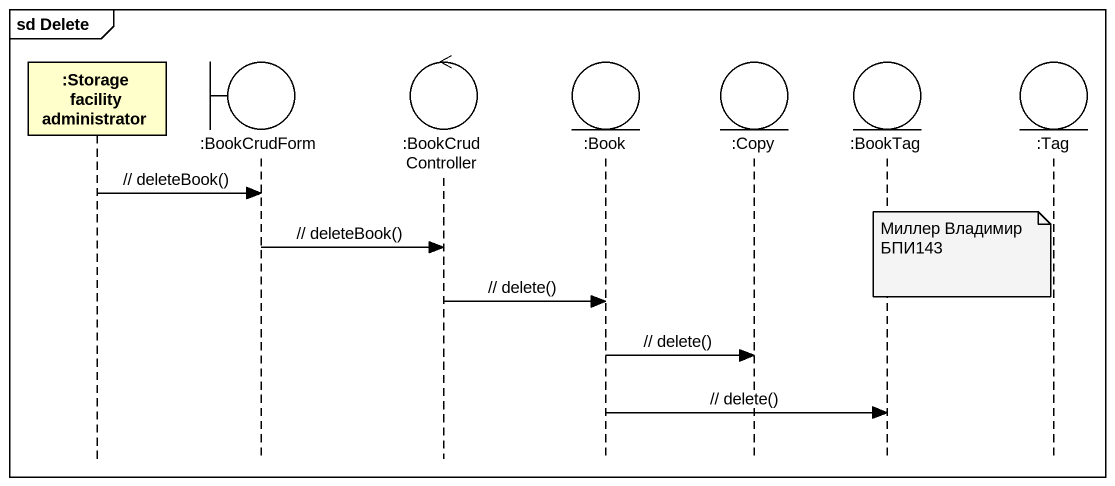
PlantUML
@startuml
mainframe sd Delete
hide footbox
participant ":Storage facility administrator" as Storage_facility
boundary ":BookCrudForm" as BookCrudForm
control ":BookCrudController" as BookCrudController
entity ":Book" as Book
entity ":Copy" as Copy
entity ":BookTag" as BookTag
entity ":Tag" as Tag

Storage_facility -> BookCrudForm : // deleteBook()
BookCrudForm -> BookCrudController : // deleteBook()
note over BookTag
  Миллер Владимир
  БПИ143
end note
BookCrudController -> Book : // delete()
Book -> Copy : // delete()
Book -> BookTag : // delete()
@enduml
